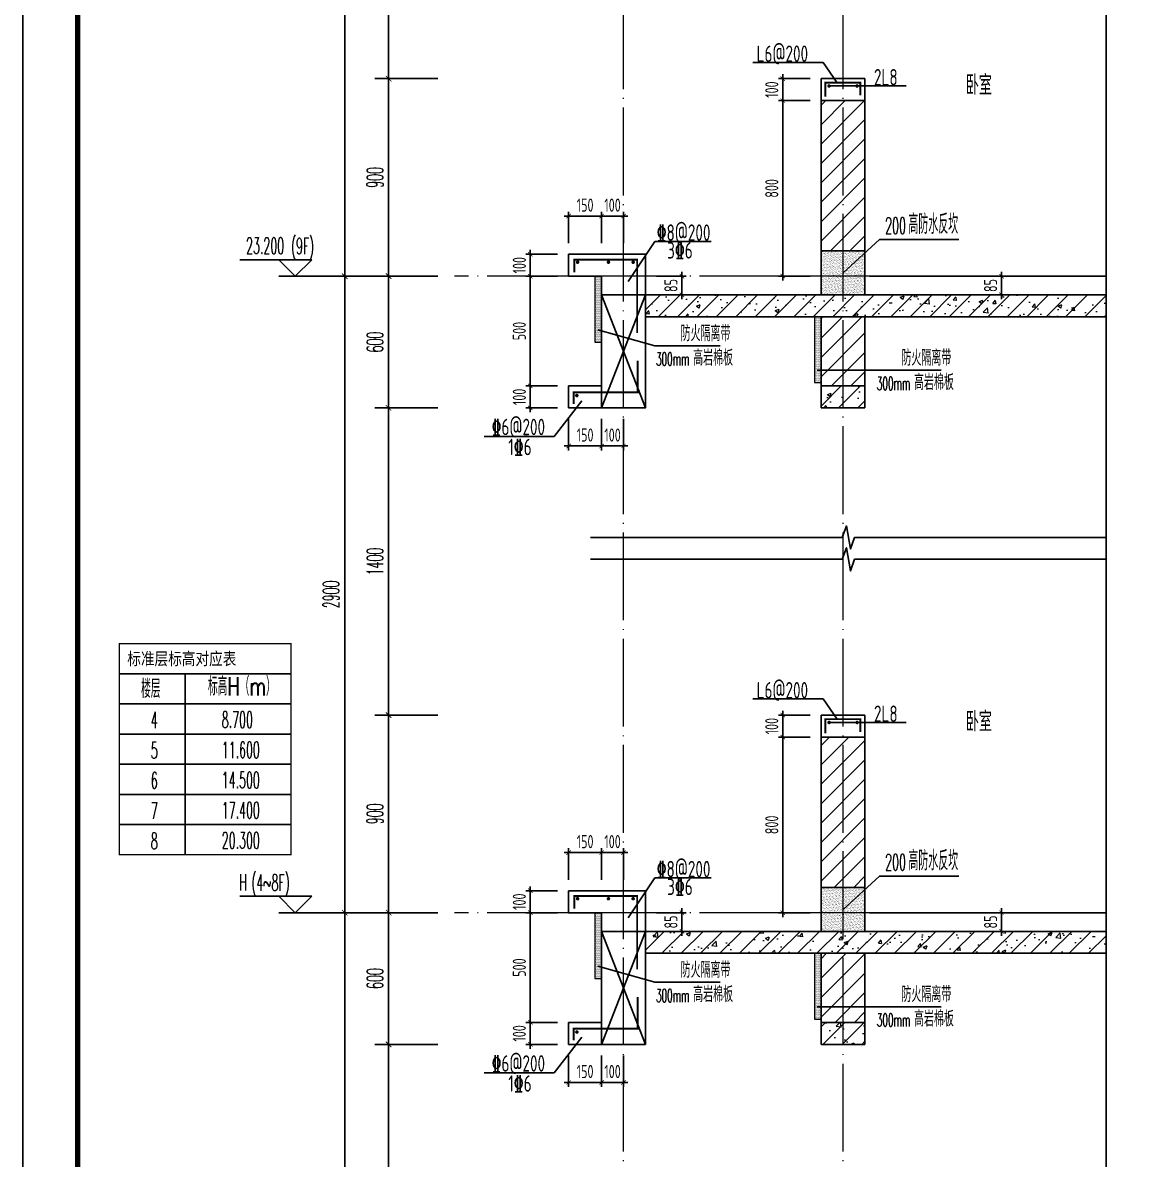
# Model space of a CAD drawing. Extents: x 826826 to 1642106, y -156213 to 399140.
# Drawn here: x 1580746 to 1585810, y 295343 to 300521 of the extents above; entities that cross this region are included whole.
import ezdxf

# ---------------------------------------------------------------- set-up
doc = ezdxf.new("R2010")
doc.units = 0
doc.header["$LTSCALE"] = 1000
doc.linetypes.add('DOTE', pattern=[2.4200000000000004, 2, -0.2, 0.02, -0.2])
doc.layers.get('0').update_dxf_attribs({"linetype": 'CONTINUOUS'})
doc.layers.get('DEFPOINTS').update_dxf_attribs({"linetype": 'CONTINUOUS'})
for name, color, linetype in [('C-Sheet-图框', 101, 'CONTINUOUS'), ('DIM', 2, 'CONTINUOUS'), ('DIM_ELEV', 3, 'CONTINUOUS'), ('DIM_IDEN', 67, 'CONTINUOUS'), ('DIM_SYMB', 3, 'CONTINUOUS'), ('PUB_DIM', 3, 'CONTINUOUS'), ('PUB_TEXT', 2, 'CONTINUOUS'), ('REIN', 6, 'CONTINUOUS'), ('S-大样-砼线', 7, 'CONTINUOUS'), ('S-引出线', 40, 'CONTINUOUS'), ('TEXT', 2, 'CONTINUOUS'), ('WALL', 5, 'CONTINUOUS'), ('yichutu', 7, 'CONTINUOUS'), ('看线', 251, 'CONTINUOUS'), ('立面-看线', 251, 'CONTINUOUS')]:
    doc.layers.add(name, color=color, linetype=linetype)
for name, color, linetype, lineweight in [('DOTE', 251, 'DOTE', 9), ('PUB_HATCH', 8, 'CONTINUOUS', 9), ('内粉刷', 37, 'CONTINUOUS', 9), ('图框', 9, 'CONTINUOUS', 18)]:
    doc.layers.add(name, color=color, linetype=linetype, lineweight=lineweight)
doc.styles.add('_TCH_DIM', font='SIMPLEX.shx', dxfattribs={"width": 0.7, "bigfont": 'GBCBIG.shx'})
doc.styles.add('_TCH_DIM_T3', font='SIMPLEX.shx', dxfattribs={"width": 0.4941176470588236, "bigfont": 'GBCBIG.shx'})
doc.styles.add('DIM_FONT_T3', font='SIMPLEX', dxfattribs={"width": 0.7058823529411765, "bigfont": 'GBCBIG'})
doc.styles.add('TSSD_DIMENSION', font='Tssdeng.shx', dxfattribs={"width": 0.7, "bigfont": 'tssdchn.shx'})
doc.styles.add('TSSD_REIN', font='tssdeng.shx', dxfattribs={"width": 0.7, "height": 300, "bigfont": 'tssdchn.shx'})
doc.styles.add('w', font='tssdeng.shx', dxfattribs={"width": 0.8, "bigfont": 'tssdchn.shx'})
doc.styles.add('宋体', font='', dxfattribs={"height": 50})
doc.styles.get('宋体').set_extended_font_data('SimSun')
doc.dimstyles.new('_TCH_ARCH&&25', dxfattribs={"dimtxt": 74.375, "dimasz": 25, "dimexe": 62.5, "dimexo": 75, "dimgap": 25, "dimtad": 1, "dimdec": 0, "dimzin": 0, "dimdsep": 46, "dimtxsty": '_TCH_DIM_T3', "dimblk": 'ARCHTICK', "dimcen": 0.09, "dimclrt": 7, "dimazin": 0, "dimtfac": 1, "dimtdec": 0, "dimtix": 1, "dimtmove": 2, "dimatfit": 3, "dimldrblk": 'ARCHTICK', "dimfxl": 0, "dimtolj": 1, "dimtzin": 0, "dimarcsym": 0})
doc.dimstyles.new('TSSD_20_20', dxfattribs={"dimtxt": 60, "dimasz": 20, "dimexe": 20, "dimexo": 50, "dimgap": 20, "dimtad": 1, "dimdec": 0, "dimzin": 0, "dimdsep": 46, "dimtxsty": 'TSSD_DIMENSION', "dimblk": 'ARCHTICK', "dimblk1": 'ARCHTICK', "dimblk2": 'ARCHTICK', "dimcen": 0, "dimdle": 20, "dimclrt": 7, "dimadec": 0, "dimazin": 0, "dimtfac": 1, "dimtdec": 0, "dimtix": 1, "dimtmove": 2, "dimatfit": 3, "dimfxl": 0, "dimtolj": 1, "dimtzin": 0, "dimarcsym": 0})
pattern_1 = [(45, (0, 0), (-44.19417382415921, 44.19417382415922), []), (49.99999999999999, (0, 0), (179.3150456501884, -15.68803374564878), [18.75, -206.25]), (355, (0, 0), (-34.68783340325, 188.048033425003), [15, -165]), (100.4514, (14.94292, -1.307335), (144.6273454285054, 172.3598855152384), [15.9350475, -175.285528]), (46.18420000000002, (0, 50), (266.8102621564111, -41.37975358225452), [28.125, -309.3749999999999]), (96.6356, (22.23418625, 46.55167325), (233.6656763871758, 243.5294677251104), [23.902572, -262.92825]), (351.1842, (0, 50), (233.6654862834068, 243.5296502313311), [22.5, -247.5]), (21, (25, 37.5), (149.2267630296154, -100.6547226663347), [18.75, -206.25]), (326.0000000000001, (25, 37.5), (60.82883298039543, 181.2875112617133), [15, -165]), (71.4514, (37.43555825, 29.1120985), (210.0556571453725, 80.6326241774881), [15.9350475, -175.285528]), (37.50000000000001, (0, 0), (3.039963829322667, 83.22346345782788), [0, -163, 0, -167.5, 0, -165.625]), (7.499999999999999, (0, 0), (65.76738436053715, 98.60292797059006), [0, -95.5, 0, -159.25, 0, -63.125]), (327.5, (-55.75, 0), (133.4556090431022, -5.638717933594939), [0, -62.5, 0, -195, 0, -258.75]), (317.5, (-80.75, 0), (145.7965423355966, 25.02624558307943), [0, -81.25, 0, -129.5, 0, -183.75])]
pattern_2 = [(45, (0, 44.8778375), (-44.19419150182874, 44.19419150182875), [])]

# ---------------------------------------------------------------- blocks, each defined once
blk = doc.blocks.new('GFDDDDRG')
at = {"layer": '图框'}
blk.add_lwpolyline([(923309.7791572664, -107436.9617041193), (923309.7791572663, -159999.4617041193), (893609.7791572664, -159999.4617041193), (893609.7791572665, -107436.9617041193)], close=True, dxfattribs=at)
blk.add_lwpolyline([(923309.7791572664, -107436.9617041193), (923309.7791572663, -159999.4617041193), (893609.7791572664, -159999.4617041193), (893609.7791572665, -107436.9617041193)], close=True, dxfattribs=at)
at = {"layer": '图框', "const_width": 50}
blk.add_lwpolyline([(894109.7791572664, -159499.4617041193), (922809.7791572663, -159499.4617041193), (922809.7791572664, -108686.9617041193), (894109.7791572665, -108686.9617041193)], close=True, dxfattribs=at)
blk = doc.blocks.new('yct-1051-594-26275-14850-25-1002.0')
at = {"layer": 'yichutu', "color": 7}
blk.add_lwpolyline([(0, 0), (0, 14850), (26275, 14850), (26275, 0)], close=True, dxfattribs=at)
blk = doc.blocks.new('VDVDXAXFSFFX')
at = {"layer": 'PUB_HATCH'}
h = blk.add_hatch(dxfattribs=at)
h.set_pattern_fill('DOTS', color=251, scale=2, style=0)
h.set_pattern_definition([(0, (924712.4965232481, -148185.5928938247), (1.5875, 3.175), [0, -3.175])])
h.paths.add_polyline_path([(924682.496528509, -148185.5928938247), (924712.4965288265, -148185.5928938247), (924712.4965296196, -147935.5928918117), (924712.4965296126, -147885.5928918776), (924712.4965232481, -147885.5928918157), (924712.4965232481, -147885.5928938247), (924682.496528509, -147885.5928938247)])
at = {"layer": 'DIM_IDEN', "color": 5}
for p, q in [((924695.4944669578, -148129.2886519908), (924955.5658560492, -148202.8897275763)), ((924955.5658560492, -148202.8897275763), (925253.409062462, -148202.8897275763))]:
    blk.add_line(p, q, dxfattribs=at)
at = {"layer": 'PUB_HATCH', "color": 5}
blk.add_lwpolyline([(924712.4965232481, -147885.5928938247), (924682.496528509, -147885.5928938247), (924682.496528509, -148185.5928938247), (924712.4965232481, -148185.5928938247)], close=True, dxfattribs=at)
at = {"layer": 'PUB_TEXT', "style": 'DIM_FONT_T3', "width": 0.7058823529411765}
blk.add_text('防火隔离带', height=71.48936170212767, dxfattribs=at).set_placement((925072.609312775, -148181.8897275763))
at = {"layer": 'PUB_TEXT', "color": 5, "style": 'DIM_FONT_T3'}
for s, height, width, p in [('300mm', 59.5, 0.4982698961937717, (924960.3522060211, -148292.9097275763)), ('高岩棉板', 71.48936170212767, 0.7058823529411765, (925129.763970727, -148292.9097275763))]:
    blk.add_text(s, height=height, dxfattribs=dict(at, width=width)).set_placement(p)
blk = doc.blocks.new('A$C1F6240CC')
at = {"layer": 'PUB_HATCH'}
h = blk.add_hatch(dxfattribs=at)
h.set_pattern_fill('DOTS', color=251, scale=2, style=0)
h.set_pattern_definition([(0, (-1.955777406692505e-08, -299.9999999983702), (1.5875, 3.175), [0, -3.175])])
h.paths.add_polyline_path([(-29.99999475874938, -299.999999998312), (5.558831617236137e-06, -299.9999999983702), (6.351852789521217e-06, -49.99999798531644), (6.344867870211601e-06, 1.948734279721975e-06), (-1.955777406692505e-08, 2.010667230933905e-06), (-1.955777406692505e-08, 1.688022166490555e-09), (-29.99999475874938, 1.688022166490555e-09)])
at = {"layer": 'DIM_IDEN', "color": 5}
for p, q in [((-17.00205630995333, -243.6957581644529), (275.1374033376342, -243.6957581644529)), ((275.1374033376342, -243.6957581644529), (546.9959839678602, -243.6957581644529))]:
    blk.add_line(p, q, dxfattribs=at)
at = {"layer": 'PUB_HATCH', "color": 5}
blk.add_lwpolyline([(-1.955777406692505e-08, 1.629814505577087e-09), (-29.99999475874938, 1.629814505577087e-09), (-29.99999475874938, -299.9999999983702), (-1.955777406692505e-08, -299.9999999983702)], close=True, dxfattribs=at)
at = {"layer": 'PUB_TEXT', "style": 'DIM_FONT_T3', "width": 0.7058823529411765}
blk.add_text('防火隔离带', height=71.48936170212767, dxfattribs=at).set_placement((366.1962342807512, -222.6957581644529))
at = {"layer": 'PUB_TEXT', "color": 5, "style": 'DIM_FONT_T3'}
for s, height, width, p in [('高岩棉板', 71.48936170212767, 0.7058823529411765, (423.3508922328077, -333.7157581644528)), ('300mm', 59.5, 0.4982698961937717, (253.9391275269252, -333.7157581644528))]:
    blk.add_text(s, height=height, dxfattribs=dict(at, width=width)).set_placement(p)
blk = doc.blocks.new('_ArchTick')
at = {"color": 0, "linetype": 'ByBlock', "const_width": 0.15}
blk.add_lwpolyline([(-0.5, -0.5), (0.5, 0.5)], dxfattribs=at)
blk = doc.blocks.new('*D2693')
at = {"layer": 'DEFPOINTS', "color": 0}
for p in [(-524.610758528812, 700.0000000114087), (-349.9999920795673, 700.0000000114087), (-349.9999920795673, 599.9999999957363)]:
    blk.add_point(p, dxfattribs=at)
at = {"layer": 'DIM', "color": 0, "lineweight": -2}
for p, q in [((-399.9999920795673, 700.0000000114087), (-544.610758528812, 700.0000000114087)), ((-524.610758528812, 700.0000000114087), (-524.610758528812, 720.0000000114087)), ((-524.610758528812, 599.9999999957363), (-524.610758528812, 700.0000000114087)), ((-399.9999920795673, 599.9999999957363), (-544.610758528812, 599.9999999957363)), ((-524.610758528812, 599.9999999957363), (-524.610758528812, 579.9999999957363))]:
    blk.add_line(p, q, dxfattribs=at)
at = {"layer": 'DIM', "color": 0, "lineweight": -2, "xscale": 20, "yscale": 20, "zscale": 20}
for p, rotation in [((-524.610758528812, 700.0000000114087), 270), ((-524.610758528812, 599.9999999957363), 90)]:
    blk.add_blockref('_ArchTick', p, dxfattribs=dict(at, rotation=rotation))
at = {"layer": 'DIM', "color": 7, "insert": (-574.6107585288121, 650.0000000035724), "char_height": 60, "attachment_point": 5, "rotation": 90, "style": 'TSSD_DIMENSION'}
blk.add_mtext('\\A1;100', dxfattribs=at)
blk = doc.blocks.new('*D2694')
at = {"layer": 'DEFPOINTS', "color": 0}
for p in [(-524.6107585288121, 599.9999999957363), (-349.9999920795673, 599.9999999957363), (-349.9999920795674, 99.99999999579447)]:
    blk.add_point(p, dxfattribs=at)
at = {"layer": 'DIM', "color": 0, "lineweight": -2}
for p, q in [((-399.9999920795673, 599.9999999957363), (-544.6107585288121, 599.9999999957363)), ((-524.6107585288122, 79.99999999579452), (-524.6107585288121, 619.9999999957363)), ((-399.9999920795674, 99.99999999579448), (-544.6107585288122, 99.99999999579454))]:
    blk.add_line(p, q, dxfattribs=at)
at = {"layer": 'DIM', "color": 0, "lineweight": -2, "xscale": 20, "yscale": 20, "zscale": 20}
for p, rotation in [((-524.6107585288121, 599.9999999957363), 90), ((-524.6107585288122, 99.99999999579452), 270)]:
    blk.add_blockref('_ArchTick', p, dxfattribs=dict(at, rotation=rotation))
at = {"layer": 'DIM', "color": 7, "insert": (-574.6107585288122, 349.9999999957653), "char_height": 60, "attachment_point": 5, "rotation": 90, "style": 'TSSD_DIMENSION'}
blk.add_mtext('\\A1;500', dxfattribs=at)
blk = doc.blocks.new('*D2695')
at = {"layer": 'DEFPOINTS', "color": 0}
for p in [(-524.6107585288121, 99.99999999579452), (-349.9999920795674, 99.99999999579447), (-349.9999920795674, -4.17642105419291e-09)]:
    blk.add_point(p, dxfattribs=at)
at = {"layer": 'DIM', "color": 0, "lineweight": -2}
for p, q in [((-524.6107585288121, 99.99999999579452), (-524.6107585288121, 119.9999999957945)), ((-399.9999920795674, 99.99999999579448), (-544.6107585288121, 99.99999999579454)), ((-524.6107585288121, -4.176371590988447e-09), (-524.6107585288121, 99.99999999579452)), ((-399.9999920795674, -4.176406890345666e-09), (-544.6107585288121, -4.176365925449549e-09)), ((-524.6107585288121, -4.176371590988447e-09), (-524.6107585288121, -20.00000000417637))]:
    blk.add_line(p, q, dxfattribs=at)
at = {"layer": 'DIM', "color": 0, "lineweight": -2, "xscale": 20, "yscale": 20, "zscale": 20}
for p, rotation in [((-524.6107585288121, 99.99999999579452), 270), ((-524.6107585288121, -4.176371590988447e-09), 90)]:
    blk.add_blockref('_ArchTick', p, dxfattribs=dict(at, rotation=rotation))
at = {"layer": 'DIM', "color": 7, "insert": (-574.6107585288121, 49.999999995809), "char_height": 60, "attachment_point": 5, "rotation": 90, "style": 'TSSD_DIMENSION'}
blk.add_mtext('\\A1;100', dxfattribs=at)
blk = doc.blocks.new('*D2696')
at = {"layer": 'DEFPOINTS', "color": 0}
for p in [(-349.9999920795672, -5.384208634495735e-10), (-199.9999920810806, -3.410946192161646e-09), (-199.9999920810806, -173.7106899565508)]:
    blk.add_point(p, dxfattribs=at)
at = {"layer": 'DIM', "color": 0, "lineweight": -2}
for p, q in [((-349.9999920795672, -50.00000000053842), (-349.9999920795672, -193.7106899565508)), ((-199.9999920810806, -50.00000000341095), (-199.9999920810806, -193.7106899565508)), ((-369.9999920795672, -173.7106899565508), (-179.9999920810806, -173.7106899565508))]:
    blk.add_line(p, q, dxfattribs=at)
at = {"layer": 'DIM', "color": 0, "lineweight": -2, "xscale": 20, "yscale": 20, "zscale": 20, "rotation": 180}
blk.add_blockref('_ArchTick', (-349.9999920795672, -173.7106899565508), dxfattribs=at)
at = {"layer": 'DIM', "color": 0, "lineweight": -2, "xscale": 20, "yscale": 20, "zscale": 20}
blk.add_blockref('_ArchTick', (-199.9999920810806, -173.7106899565508), dxfattribs=at)
at = {"layer": 'DIM', "color": 7, "insert": (-274.9999920803239, -123.7106899565508), "char_height": 60, "attachment_point": 5, "style": 'TSSD_DIMENSION'}
blk.add_mtext('\\A1;150', dxfattribs=at)
blk = doc.blocks.new('*D2697')
at = {"layer": 'DEFPOINTS', "color": 0}
for p in [(-199.9999920810806, -3.410946192161646e-09), (-99.99999875843059, -5.325972551872837e-09), (-99.9999987584306, -173.7106899589446)]:
    blk.add_point(p, dxfattribs=at)
at = {"layer": 'DIM', "color": 0, "lineweight": -2}
for p, q in [((-199.9999920810806, -50.00000000341095), (-199.9999920810806, -193.7106899589446)), ((-99.99999875843059, -50.00000000532597), (-99.9999987584306, -193.7106899589446)), ((-199.9999920810806, -173.7106899589446), (-219.9999920810806, -173.7106899589446)), ((-199.9999920810806, -173.7106899589446), (-99.9999987584306, -173.7106899589446)), ((-99.9999987584306, -173.7106899589446), (-79.9999987584306, -173.7106899589446))]:
    blk.add_line(p, q, dxfattribs=at)
at = {"layer": 'DIM', "color": 0, "lineweight": -2, "xscale": 20, "yscale": 20, "zscale": 20}
blk.add_blockref('_ArchTick', (-199.9999920810806, -173.7106899589446), dxfattribs=at)
at = {"layer": 'DIM', "color": 0, "lineweight": -2, "xscale": 20, "yscale": 20, "zscale": 20, "rotation": 180}
blk.add_blockref('_ArchTick', (-99.9999987584306, -173.7106899589446), dxfattribs=at)
at = {"layer": 'DIM', "color": 7, "insert": (-149.9999954197556, -123.7106899589446), "char_height": 60, "attachment_point": 5, "style": 'TSSD_DIMENSION'}
blk.add_mtext('\\A1;100', dxfattribs=at)
blk = doc.blocks.new('*D2698')
at = {"layer": 'DEFPOINTS', "color": 0}
for p in [(1456.303423057543, 600.000137346171), (1622.263308921712, 600.000137346171), (1456.303423057543, 515.0001640594564)]:
    blk.add_point(p, dxfattribs=at)
at = {"layer": 'DIM', "color": 0, "lineweight": -2}
for p, q in [((1506.303423057543, 600.000137346171), (1642.263308921712, 600.000137346171)), ((1622.263308921712, 600.000137346171), (1622.263308921712, 620.000137346171)), ((1622.263308921712, 515.0001640594564), (1622.263308921712, 600.000137346171)), ((1506.303423057543, 515.0001640594564), (1642.263308921712, 515.0001640594564)), ((1622.263308921712, 515.0001640594564), (1622.263308921712, 495.0001640594564))]:
    blk.add_line(p, q, dxfattribs=at)
at = {"layer": 'DIM', "color": 0, "lineweight": -2, "xscale": 20, "yscale": 20, "zscale": 20}
for p, rotation in [((1622.263308921712, 600.000137346171), 270), ((1622.263308921712, 515.0001640594564), 90)]:
    blk.add_blockref('_ArchTick', p, dxfattribs=dict(at, rotation=rotation))
at = {"layer": 'DIM', "color": 7, "insert": (1572.263308921712, 557.5001507028139), "char_height": 60, "attachment_point": 5, "rotation": 90, "style": 'TSSD_DIMENSION'}
blk.add_mtext('\\A1;85', dxfattribs=at)
blk = doc.blocks.new('*D2699')
at = {"layer": 'DEFPOINTS', "color": 0}
for p in [(-199.9999920810806, 873.7106899514868), (-349.9999920795672, 699.9999999954744), (-199.9999920810806, 699.9999999983469)]:
    blk.add_point(p, dxfattribs=at)
at = {"layer": 'DIM', "color": 0, "lineweight": -2}
for p, q in [((-349.9999920795672, 749.9999999954744), (-349.9999920795672, 893.7106899514868)), ((-199.9999920810806, 749.9999999983469), (-199.9999920810806, 893.7106899514868)), ((-369.9999920795672, 873.7106899514868), (-179.9999920810806, 873.7106899514868))]:
    blk.add_line(p, q, dxfattribs=at)
at = {"layer": 'DIM', "color": 0, "lineweight": -2, "xscale": 20, "yscale": 20, "zscale": 20, "rotation": 180}
blk.add_blockref('_ArchTick', (-349.9999920795672, 873.7106899514868), dxfattribs=at)
at = {"layer": 'DIM', "color": 0, "lineweight": -2, "xscale": 20, "yscale": 20, "zscale": 20}
blk.add_blockref('_ArchTick', (-199.9999920810806, 873.7106899514868), dxfattribs=at)
at = {"layer": 'DIM', "color": 7, "insert": (-274.9999920803239, 923.7106899514868), "char_height": 60, "attachment_point": 5, "style": 'TSSD_DIMENSION'}
blk.add_mtext('\\A1;150', dxfattribs=at)
blk = doc.blocks.new('*D2700')
at = {"layer": 'DEFPOINTS', "color": 0}
for p in [(-99.99999875843042, 873.7106899538805), (-199.9999920810804, 699.9999999983469), (-99.99999875843044, 700.0000000002619)]:
    blk.add_point(p, dxfattribs=at)
at = {"layer": 'DIM', "color": 0, "lineweight": -2}
for p, q in [((-199.9999920810804, 749.9999999983469), (-199.9999920810804, 893.7106899538805)), ((-99.99999875843044, 750.0000000002619), (-99.99999875843042, 893.7106899538805)), ((-199.9999920810804, 873.7106899538805), (-219.9999920810804, 873.7106899538805)), ((-199.9999920810804, 873.7106899538805), (-99.99999875843042, 873.7106899538805)), ((-99.99999875843042, 873.7106899538805), (-79.99999875843042, 873.7106899538805))]:
    blk.add_line(p, q, dxfattribs=at)
at = {"layer": 'DIM', "color": 0, "lineweight": -2, "xscale": 20, "yscale": 20, "zscale": 20}
blk.add_blockref('_ArchTick', (-199.9999920810804, 873.7106899538805), dxfattribs=at)
at = {"layer": 'DIM', "color": 0, "lineweight": -2, "xscale": 20, "yscale": 20, "zscale": 20, "rotation": 180}
blk.add_blockref('_ArchTick', (-99.99999875843042, 873.7106899538805), dxfattribs=at)
at = {"layer": 'DIM', "color": 7, "insert": (-149.9999954197554, 923.7106899538805), "char_height": 60, "attachment_point": 5, "style": 'TSSD_DIMENSION'}
blk.add_mtext('\\A1;100', dxfattribs=at)
blk = doc.blocks.new('*D2701')
at = {"layer": 'DEFPOINTS', "color": 0}
for p in [(5.939509719610214e-06, 600.0001401599293), (165.9598910310306, 600.0001401599293), (5.939509691188505e-06, 515.0001403244969)]:
    blk.add_point(p, dxfattribs=at)
at = {"layer": 'DIM', "color": 0, "lineweight": -2}
for p, q in [((50.00000593950972, 600.0001401599293), (185.9598910310306, 600.0001401599293)), ((165.9598910310306, 600.0001401599293), (165.9598910310306, 620.0001401599293)), ((165.9598910310306, 515.0001403244969), (165.9598910310306, 600.0001401599293)), ((50.00000593950969, 515.0001403244969), (185.9598910310306, 515.0001403244969)), ((165.9598910310306, 515.0001403244969), (165.9598910310306, 495.0001403244968))]:
    blk.add_line(p, q, dxfattribs=at)
at = {"layer": 'DIM', "color": 0, "lineweight": -2, "xscale": 20, "yscale": 20, "zscale": 20}
for p, rotation in [((165.9598910310306, 600.0001401599293), 270), ((165.9598910310306, 515.0001403244969), 90)]:
    blk.add_blockref('_ArchTick', p, dxfattribs=dict(at, rotation=rotation))
at = {"layer": 'DIM', "color": 7, "insert": (115.9598910310305, 557.5001402422131), "char_height": 60, "attachment_point": 5, "rotation": 90, "style": 'TSSD_DIMENSION'}
blk.add_mtext('\\A1;85', dxfattribs=at)
blk = doc.blocks.new('*D2702')
at = {"layer": 'DEFPOINTS', "color": 0}
for p in [(625.3892346087376, 1500.000137520503), (800.0000010579823, 1500.000137520503), (800.0000010579823, 1400.00013750483)]:
    blk.add_point(p, dxfattribs=at)
at = {"layer": 'DIM', "color": 0, "lineweight": -2}
for p, q in [((625.3892346087376, 1500.000137520503), (625.3892346087376, 1520.000137520503)), ((750.0000010579823, 1500.000137520503), (605.3892346087376, 1500.000137520503)), ((625.3892346087376, 1400.00013750483), (625.3892346087376, 1500.000137520503)), ((750.0000010579823, 1400.00013750483), (605.3892346087376, 1400.00013750483)), ((625.3892346087376, 1400.00013750483), (625.3892346087376, 1380.00013750483))]:
    blk.add_line(p, q, dxfattribs=at)
at = {"layer": 'DIM', "color": 0, "lineweight": -2, "xscale": 20, "yscale": 20, "zscale": 20}
for p, rotation in [((625.3892346087376, 1500.000137520503), 270), ((625.3892346087376, 1400.00013750483), 90)]:
    blk.add_blockref('_ArchTick', p, dxfattribs=dict(at, rotation=rotation))
at = {"layer": 'DIM', "color": 7, "insert": (575.3892346087374, 1450.000137512667), "char_height": 60, "attachment_point": 5, "rotation": 90, "style": 'TSSD_DIMENSION'}
blk.add_mtext('\\A1;100', dxfattribs=at)
blk = doc.blocks.new('*D2703')
at = {"layer": 'DEFPOINTS', "color": 0}
for p in [(625.3892346087376, 1400.00013750483), (800.0000010579823, 1400.00013750483), (800.0000010579824, 600.0001994745402)]:
    blk.add_point(p, dxfattribs=at)
at = {"layer": 'DIM', "color": 0, "lineweight": -2}
for p, q in [((750.0000010579823, 1400.00013750483), (605.3892346087376, 1400.00013750483)), ((625.3892346087374, 580.0001994745403), (625.3892346087376, 1420.00013750483)), ((750.0000010579824, 600.0001994745403), (605.3892346087374, 600.0001994745403))]:
    blk.add_line(p, q, dxfattribs=at)
at = {"layer": 'DIM', "color": 0, "lineweight": -2, "xscale": 20, "yscale": 20, "zscale": 20}
for p, rotation in [((625.3892346087376, 1400.00013750483), 90), ((625.3892346087374, 600.0001994745403), 270)]:
    blk.add_blockref('_ArchTick', p, dxfattribs=dict(at, rotation=rotation))
at = {"layer": 'DIM', "color": 7, "insert": (575.3892346087374, 1000.000168489686), "char_height": 60, "attachment_point": 5, "rotation": 90, "style": 'TSSD_DIMENSION'}
blk.add_mtext('\\A1;800', dxfattribs=at)
blk = doc.blocks.new('A$C351C53CB')
at = {"layer": 'C-Sheet-图框', "color": 0}
for p, q in [((-1026.752121566795, 1088.806008909494), (-243.9995361713227, 1088.806008909494)), ((-1026.752121566795, 1088.806008909552), (-243.9995361713227, 1088.806008909552)), ((-726.4397650063038, 1088.806008909552), (-726.4397650063038, 263.8060089095379)), ((-1026.752121566795, 951.3060089095525), (-243.9995361713227, 951.3060089095525)), ((-1026.752121566795, 813.8060089095525), (-243.9995361713227, 813.8060089095525)), ((-1026.752121566795, 676.3060089095525), (-243.9995361713227, 676.3060089095525)), ((-1026.752121566795, 538.8060089095525), (-243.9995361713227, 538.8060089095525)), ((-1026.752121566795, 401.3060089095525), (-243.9995361713227, 401.3060089095525))]:
    blk.add_line(p, q, dxfattribs=at)
at = {"layer": 'C-Sheet-图框', "color": 0, "const_width": 5.999999999999876}
blk.add_lwpolyline([(-1026.752121566795, 263.8060089095088), (-243.9995361713227, 263.8060089095379), (-243.9995361713227, 1226.306008909494), (-1026.752121566795, 1226.306008909494)], close=True, dxfattribs=at)
at = {"layer": 'DIM_ELEV'}
for p, q in [((-150.0000000011642, 6475.000000000175), (-478.000000001164, 6475.000000000175)), ((-225.0000000011642, 6400.000000000175), (-300.0000000011642, 6475.000000000175)), ((-225.0000000011642, 6400.000000000175), (-150.0000000011642, 6475.000000000175)), ((200.0000000045839, 6400.000000000175), (-300.0000000011642, 6400.000000000175)), ((-150.0000000011642, 5875.000000000116), (-478.000000001164, 5875.000000000116)), ((-225.0000000011642, 5800.000000000116), (-300.0000000011642, 5875.000000000116)), ((-225.0000000011642, 5800.000000000116), (-150.0000000011642, 5875.000000000116)), ((200.0000000045839, 5800.000000000116), (-300.0000000011642, 5800.000000000116)), ((-150.0000000011642, 75), (-478.000000001164, 75)), ((-225.0000000011642, 0), (-300.0000000011642, 75)), ((-225.0000000011642, 0), (-150.0000000011642, 75)), ((200.0000000045839, 0), (-300.0000000011642, 0))]:
    blk.add_line(p, q, dxfattribs=at)
at = {"layer": 'DIM_ELEV', "color": 1}
for p, q in [((-150.0000000011642, 2975.000000000116), (-478.000000001164, 2975.000000000116)), ((-225.0000000011642, 2900.000000000116), (-300.0000000011642, 2975.000000000116)), ((-225.0000000011642, 2900.000000000116), (-150.0000000011642, 2975.000000000116)), ((200.0000000045839, 2900.000000000116), (-300.0000000011642, 2900.000000000116))]:
    blk.add_line(p, q, dxfattribs=at)
at = {"layer": 'PUB_TEXT', "style": '_TCH_DIM'}
for s, height, width, p in [('26.700', 74.375, 0.4941176470588236, (-449.1000000011641, 6501.250000000175)), ('26.100', 74.375, 0.4941176470588236, (-450.500000001164, 5901.250000000116)), ('(RF)', 74.375, 0.4941176470588236, (-251.7500000011641, 5900.025000000116)), ('楼层', 84.39716312056737, 0.7, (-927.6240948140621, 978.2786047980335)), ('标高H（m）', 84.39716312056737, 0.7, (-623.1094347585458, 989.3684888522985)), ('4', 74.375, 0.4941176470588236, (-883.3282759655267, 840.1451151407236)), ('8.700', 74.375, 0.4941176470588236, (-559.9552402081899, 842.0362415512936)), ('5', 74.375, 0.4941176470588236, (-883.3282759655267, 702.6451151407236)), ('11.600', 74.375, 0.4941176470588236, (-559.9552402081899, 704.5362415512936)), ('6', 74.375, 0.4941176470588236, (-883.3282759655267, 565.1451151407236)), ('14.500', 74.375, 0.4941176470588236, (-559.9552402081899, 567.0362415512936)), ('7', 74.375, 0.4941176470588236, (-883.3282759655267, 427.6451151407236)), ('17.400', 74.375, 0.4941176470588236, (-559.9552402081899, 429.5362415512936)), ('8', 74.375, 0.4941176470588236, (-883.3282759655267, 290.1451151407236)), ('20.300', 74.375, 0.4941176470588236, (-559.9552402081899, 292.0362415512936)), ('H', 74.375, 0.4941176470588236, (-480.6000000011641, 101.25)), ('(4~8F)', 74.375, 0.4941176470588236, (-424.825000001164, 100.025))]:
    blk.add_text(s, height=height, dxfattribs=dict(at, width=width)).set_placement(p)
at = {"layer": 'PUB_TEXT', "color": 1, "style": '_TCH_DIM', "width": 0.4941176470588236}
for s, p in [('23.200', (-449.1000000011641, 3001.250000000116)), ('(9F)', (-243.7000000011641, 3000.025000000117))]:
    blk.add_text(s, height=74.375, dxfattribs=at).set_placement(p)
at = {"layer": 'PUB_TEXT', "color": 2, "style": '宋体', "width": 0.8}
blk.add_text('标准层标高对应表', height=56.9620253164557, dxfattribs=at).set_placement((-990.7614445998333, 1128.738595136339))
blk = doc.blocks.new('*D1549')
at = {"layer": 'DEFPOINTS', "color": 0}
for p in [(1582413.189814228, 295866.3822785675), (1582713.189814249, 295866.3822785675), (1582713.189814249, 294466.3824160881)]:
    blk.add_point(p, dxfattribs=at)
at = {"layer": 'PUB_DIM', "color": 0, "lineweight": -2}
for p, q in [((1582638.189814249, 295866.3822785675), (1582350.689814228, 295866.3822785675)), ((1582413.189814228, 294466.3824160881), (1582413.189814228, 295866.3822785675)), ((1582638.189814249, 294466.3824160881), (1582350.689814228, 294466.3824160881))]:
    blk.add_line(p, q, dxfattribs=at)
at = {"layer": 'PUB_DIM', "color": 0, "lineweight": -2, "xscale": 25, "yscale": 25, "zscale": 25}
for p, rotation in [((1582413.189814228, 295866.3822785675), 90), ((1582413.189814228, 294466.3824160881), 270)]:
    blk.add_blockref('_ArchTick', p, dxfattribs=dict(at, rotation=rotation))
at = {"layer": 'PUB_DIM', "color": 7, "insert": (1582351.002314228, 295166.3823473281), "char_height": 74.375, "attachment_point": 5, "rotation": 90, "style": '_TCH_DIM_T3'}
blk.add_mtext('\\A1;1400', dxfattribs=at)
blk = doc.blocks.new('*D1550')
at = {"layer": 'DEFPOINTS', "color": 0}
for p in [(1582413.189814228, 296466.3822785672), (1582713.189814249, 296466.3822785672), (1582713.189814249, 295866.3822785675)]:
    blk.add_point(p, dxfattribs=at)
at = {"layer": 'PUB_DIM', "color": 0, "lineweight": -2}
for p, q in [((1582638.189814249, 296466.3822785672), (1582350.689814228, 296466.3822785672)), ((1582413.189814228, 295866.3822785675), (1582413.189814228, 296466.3822785672)), ((1582638.189814249, 295866.3822785675), (1582350.689814228, 295866.3822785675))]:
    blk.add_line(p, q, dxfattribs=at)
at = {"layer": 'PUB_DIM', "color": 0, "lineweight": -2, "xscale": 25, "yscale": 25, "zscale": 25}
for p, rotation in [((1582413.189814228, 296466.3822785672), 90), ((1582413.189814228, 295866.3822785675), 270)]:
    blk.add_blockref('_ArchTick', p, dxfattribs=dict(at, rotation=rotation))
at = {"layer": 'PUB_DIM', "color": 7, "insert": (1582351.002314228, 296166.3822785676), "char_height": 74.375, "attachment_point": 5, "rotation": 90, "style": '_TCH_DIM_T3'}
blk.add_mtext('\\A1;600', dxfattribs=at)
blk = doc.blocks.new('*D1551')
at = {"layer": 'DEFPOINTS', "color": 0}
for p in [(1582413.189814228, 297366.3824160879), (1582713.189814249, 297366.3824160879), (1582713.189814249, 296466.3822785672)]:
    blk.add_point(p, dxfattribs=at)
at = {"layer": 'PUB_DIM', "color": 0, "lineweight": -2}
for p, q in [((1582638.189814249, 297366.3824160879), (1582350.689814228, 297366.3824160879)), ((1582413.189814228, 296466.3822785672), (1582413.189814228, 297366.3824160879)), ((1582638.189814249, 296466.3822785672), (1582350.689814228, 296466.3822785672))]:
    blk.add_line(p, q, dxfattribs=at)
at = {"layer": 'PUB_DIM', "color": 0, "lineweight": -2, "xscale": 25, "yscale": 25, "zscale": 25}
for p, rotation in [((1582413.189814228, 297366.3824160879), 90), ((1582413.189814228, 296466.3822785672), 270)]:
    blk.add_blockref('_ArchTick', p, dxfattribs=dict(at, rotation=rotation))
at = {"layer": 'PUB_DIM', "color": 7, "insert": (1582351.002314228, 296916.3823473278), "char_height": 74.375, "attachment_point": 5, "rotation": 90, "style": '_TCH_DIM_T3'}
blk.add_mtext('\\A1;900', dxfattribs=at)
blk = doc.blocks.new('*D1552')
at = {"layer": 'DEFPOINTS', "color": 0}
for p in [(1582413.189814228, 298766.382278554), (1582713.189814249, 298766.382278554), (1582713.189814249, 297366.3824160879)]:
    blk.add_point(p, dxfattribs=at)
at = {"layer": 'PUB_DIM', "color": 0, "lineweight": -2}
for p, q in [((1582638.189814249, 298766.382278554), (1582350.689814228, 298766.382278554)), ((1582413.189814228, 297366.3824160879), (1582413.189814228, 298766.382278554)), ((1582638.189814249, 297366.3824160879), (1582350.689814228, 297366.3824160879))]:
    blk.add_line(p, q, dxfattribs=at)
at = {"layer": 'PUB_DIM', "color": 0, "lineweight": -2, "xscale": 25, "yscale": 25, "zscale": 25}
for p, rotation in [((1582413.189814228, 298766.382278554), 90), ((1582413.189814228, 297366.3824160879), 270)]:
    blk.add_blockref('_ArchTick', p, dxfattribs=dict(at, rotation=rotation))
at = {"layer": 'PUB_DIM', "color": 7, "insert": (1582351.002314228, 298066.3823473212), "char_height": 74.375, "attachment_point": 5, "rotation": 90, "style": '_TCH_DIM_T3'}
blk.add_mtext('\\A1;1400', dxfattribs=at)
blk = doc.blocks.new('*D1553')
at = {"layer": 'DEFPOINTS', "color": 0}
for p in [(1582413.189814228, 299366.3822785675), (1582713.189814249, 299366.3822785675), (1582713.189814249, 298766.382278554)]:
    blk.add_point(p, dxfattribs=at)
at = {"layer": 'PUB_DIM', "color": 0, "lineweight": -2}
for p, q in [((1582638.189814249, 299366.3822785675), (1582350.689814228, 299366.3822785675)), ((1582413.189814228, 298766.382278554), (1582413.189814228, 299366.3822785675)), ((1582638.189814249, 298766.382278554), (1582350.689814228, 298766.382278554))]:
    blk.add_line(p, q, dxfattribs=at)
at = {"layer": 'PUB_DIM', "color": 0, "lineweight": -2, "xscale": 25, "yscale": 25, "zscale": 25}
for p, rotation in [((1582413.189814228, 299366.3822785675), 90), ((1582413.189814228, 298766.382278554), 270)]:
    blk.add_blockref('_ArchTick', p, dxfattribs=dict(at, rotation=rotation))
at = {"layer": 'PUB_DIM', "color": 7, "insert": (1582351.002314228, 299066.382278561), "char_height": 74.375, "attachment_point": 5, "rotation": 90, "style": '_TCH_DIM_T3'}
blk.add_mtext('\\A1;600', dxfattribs=at)
blk = doc.blocks.new('*D1554')
at = {"layer": 'DEFPOINTS', "color": 0}
for p in [(1582413.189814228, 300266.3824160884), (1582713.189814249, 300266.3824160884), (1582713.189814249, 299366.3822785675)]:
    blk.add_point(p, dxfattribs=at)
at = {"layer": 'PUB_DIM', "color": 0, "lineweight": -2}
for p, q in [((1582638.189814249, 300266.3824160884), (1582350.689814228, 300266.3824160884)), ((1582413.189814228, 299366.3822785675), (1582413.189814228, 300266.3824160884)), ((1582638.189814249, 299366.3822785675), (1582350.689814228, 299366.3822785675))]:
    blk.add_line(p, q, dxfattribs=at)
at = {"layer": 'PUB_DIM', "color": 0, "lineweight": -2, "xscale": 25, "yscale": 25, "zscale": 25}
for p, rotation in [((1582413.189814228, 300266.3824160884), 90), ((1582413.189814228, 299366.3822785675), 270)]:
    blk.add_blockref('_ArchTick', p, dxfattribs=dict(at, rotation=rotation))
at = {"layer": 'PUB_DIM', "color": 7, "insert": (1582351.002314228, 299816.3823473282), "char_height": 74.375, "attachment_point": 5, "rotation": 90, "style": '_TCH_DIM_T3'}
blk.add_mtext('\\A1;900', dxfattribs=at)
blk = doc.blocks.new('*D1555')
at = {"layer": 'DEFPOINTS', "color": 0}
for p in [(1582413.189814228, 301666.3741443525), (1582713.189814249, 301666.3741443525), (1582713.189814249, 300266.3824160884)]:
    blk.add_point(p, dxfattribs=at)
at = {"layer": 'PUB_DIM', "color": 0, "lineweight": -2}
for p, q in [((1582638.189814249, 301666.3741443525), (1582350.689814228, 301666.3741443525)), ((1582413.189814228, 300266.3824160884), (1582413.189814228, 301666.3741443525)), ((1582638.189814249, 300266.3824160884), (1582350.689814228, 300266.3824160884))]:
    blk.add_line(p, q, dxfattribs=at)
at = {"layer": 'PUB_DIM', "color": 0, "lineweight": -2, "xscale": 25, "yscale": 25, "zscale": 25}
for p, rotation in [((1582413.189814228, 301666.3741443525), 90), ((1582413.189814228, 300266.3824160884), 270)]:
    blk.add_blockref('_ArchTick', p, dxfattribs=dict(at, rotation=rotation))
at = {"layer": 'PUB_DIM', "color": 7, "insert": (1582351.002314228, 300966.3782802207), "char_height": 74.375, "attachment_point": 5, "rotation": 90, "style": '_TCH_DIM_T3'}
blk.add_mtext('\\A1;1400', dxfattribs=at)
blk = doc.blocks.new('*D1561')
at = {"layer": 'DEFPOINTS', "color": 0}
for p in [(1582213.189814223, 296466.3822785672), (1582713.189814249, 296466.3822785672), (1582713.189814249, 293566.3822785674)]:
    blk.add_point(p, dxfattribs=at)
at = {"layer": 'PUB_DIM', "color": 0, "lineweight": -2}
for p, q in [((1582638.189814249, 296466.3822785672), (1582150.689814223, 296466.3822785672)), ((1582213.189814223, 293566.3822785674), (1582213.189814223, 296466.3822785672)), ((1582638.189814249, 293566.3822785674), (1582150.689814223, 293566.3822785674))]:
    blk.add_line(p, q, dxfattribs=at)
at = {"layer": 'PUB_DIM', "color": 0, "lineweight": -2, "xscale": 25, "yscale": 25, "zscale": 25}
for p, rotation in [((1582213.189814223, 296466.3822785672), 90), ((1582213.189814223, 293566.3822785674), 270)]:
    blk.add_blockref('_ArchTick', p, dxfattribs=dict(at, rotation=rotation))
at = {"layer": 'PUB_DIM', "color": 7, "insert": (1582151.002314223, 295016.3822785675), "char_height": 74.375, "attachment_point": 5, "rotation": 90, "style": '_TCH_DIM_T3'}
blk.add_mtext('\\A1;2900', dxfattribs=at)
blk = doc.blocks.new('*D1562')
at = {"layer": 'DEFPOINTS', "color": 0}
for p in [(1582213.189814223, 299366.3822785674), (1582713.189814249, 299366.3822785674), (1582713.189814249, 296466.3822785672)]:
    blk.add_point(p, dxfattribs=at)
at = {"layer": 'PUB_DIM', "color": 0, "lineweight": -2}
for p, q in [((1582638.189814249, 299366.3822785674), (1582150.689814223, 299366.3822785674)), ((1582213.189814223, 296466.3822785672), (1582213.189814223, 299366.3822785674)), ((1582638.189814249, 296466.3822785672), (1582150.689814223, 296466.3822785672))]:
    blk.add_line(p, q, dxfattribs=at)
at = {"layer": 'PUB_DIM', "color": 0, "lineweight": -2, "xscale": 25, "yscale": 25, "zscale": 25}
for p, rotation in [((1582213.189814223, 299366.3822785674), 90), ((1582213.189814223, 296466.3822785672), 270)]:
    blk.add_blockref('_ArchTick', p, dxfattribs=dict(at, rotation=rotation))
at = {"layer": 'PUB_DIM', "color": 7, "insert": (1582151.002314223, 297916.3822785675), "char_height": 74.375, "attachment_point": 5, "rotation": 90, "style": '_TCH_DIM_T3'}
blk.add_mtext('\\A1;2900', dxfattribs=at)
blk = doc.blocks.new('*D1563')
at = {"layer": 'DEFPOINTS', "color": 0}
for p in [(1582213.189814223, 302266.3822785674), (1582713.189814249, 302266.3822785674), (1582713.189814249, 299366.3822785674)]:
    blk.add_point(p, dxfattribs=at)
at = {"layer": 'PUB_DIM', "color": 0, "lineweight": -2}
for p, q in [((1582638.189814249, 302266.3822785674), (1582150.689814223, 302266.3822785674)), ((1582213.189814223, 299366.3822785674), (1582213.189814223, 302266.3822785674)), ((1582638.189814249, 299366.3822785674), (1582150.689814223, 299366.3822785674))]:
    blk.add_line(p, q, dxfattribs=at)
at = {"layer": 'PUB_DIM', "color": 0, "lineweight": -2, "xscale": 25, "yscale": 25, "zscale": 25}
for p, rotation in [((1582213.189814223, 302266.3822785674), 90), ((1582213.189814223, 299366.3822785674), 270)]:
    blk.add_blockref('_ArchTick', p, dxfattribs=dict(at, rotation=rotation))
at = {"layer": 'PUB_DIM', "color": 7, "insert": (1582151.002314223, 300816.3822785676), "char_height": 74.375, "attachment_point": 5, "rotation": 90, "style": '_TCH_DIM_T3'}
blk.add_mtext('\\A1;2900', dxfattribs=at)
blk = doc.blocks.new('A$C124E38C7')
at = {"layer": 'REIN'}
for points in [[(411.3491916419007, 827.6198026949423, 9, 9, 0), (411.3491916419007, 885.7864124497282, 9, 9, 0), (697.136046927888, 885.7864124497282, 9, 9, 0), (697.136046927888, 551.0904451996903, 9, 9, 0)], [(407.7055343370885, 227.9407258796855, 9, 9, 0), (407.7055343370885, 280.9011473031132, 9, 9, 0), (700.087186511606, 280.9011473031132, 9, 9, 0), (700.087186511606, 425.2876792717143, 9, 9, 0)]]:
    blk.add_lwpolyline(points, format="xyseb", dxfattribs=at)
at = {"layer": 'REIN', "const_width": 8}
for points in [[(421.8327268124558, 873.5427987211733, 1), (429.8327268124558, 873.5427987211733, 1)], [(562.2868298138492, 873.5427987211733, 1), (570.2868298138492, 873.5427987211733, 1)], [(674.8765359376557, 873.5427987211733, 1), (682.8765359376557, 873.5427987211733, 1)], [(418.3428307138383, 266.0767502083327, 1), (426.3428307138383, 266.0767502083327, 1)]]:
    blk.add_lwpolyline(points, format="xyb", close=True, dxfattribs=at)
at = {"layer": 'S-大样-砼线'}
for p, q in [((534.9131775260903, 724.9081133130239), (734.9131767665967, 209.8477938786382)), ((734.9161242698319, 724.9081133109867), (534.9161258917302, 209.8477938691503))]:
    blk.add_line(p, q, dxfattribs=at)
blk.add_lwpolyline([(734.9131833887659, 724.9081133072614), (534.9131775260903, 724.9081133072614), (534.913177951239, 209.8477938728756), (734.9131838129833, 209.8477938728756)], close=True, dxfattribs=at)
at = {"layer": 'S-引出线'}
for points in [[(655.4759675925598, 786.1005740879918), (777.7402859008871, 968.3219862158294), (1034.716379232705, 968.3219862158294)], [(445.2635719589889, 242.7101313573658), (318.597527531907, 79.6172117459937), (0.007638059556484222, 79.6172117459937)]]:
    blk.add_lwpolyline(points, dxfattribs=at)
at = {"layer": 'TEXT', "style": 'TSSD_REIN', "width": 0.7}
for s, p in [('%%1328@200', (785.8780742259696, 970.9405861510313)), ('3%%1326', (833.783343960531, 890.0683411068167)), ('%%1326@200', (33.9313798728399, 85.49755562626524)), ('1%%1326', (110.1330228815787, -5.766491179412697))]:
    blk.add_text(s, height=75, rotation=1.867629851175362e-07, dxfattribs=at).set_placement(p)
blk = doc.blocks.new('20210809.02282059')
at = {"layer": 'REIN', "const_width": 9}
blk.add_lwpolyline([(87484.17413905729, 66580.93723980524), (87484.17413905729, 66644.7473179046), (87644.05902665015, 66644.7473179046), (87644.05902665015, 66586.78243779903)], dxfattribs=at)
at = {"layer": 'REIN', "const_width": 8}
for points in [[(87497.66146427253, 66629.68552062381, 1), (87505.66146427253, 66629.68552062381, 1)], [(87625.09821334062, 66629.68552062381, 1), (87633.09821334062, 66629.68552062381, 1)]]:
    blk.add_lwpolyline(points, format="xyb", close=True, dxfattribs=at)
at = {"layer": 'S-引出线'}
for p, q in [((87474.5888281595, 66737.00278282212), (87154.50981688779, 66737.00278282212)), ((87538.80876634456, 66644.7473179046), (87474.5888281595, 66737.00278282212)), ((87501.66146427253, 66629.68552062381), (87853.2882327484, 66629.68552062381))]:
    blk.add_line(p, q, dxfattribs=at)
at = {"layer": 'TEXT', "style": 'w', "width": 0.7}
for s, p in [('L6@200', (87171.47256206069, 66739.17247021152)), ('2L8', (87706.15828353167, 66632.06966891466))]:
    blk.add_text(s, height=75, rotation=1.867629851175362e-07, dxfattribs=at).set_placement(p)
blk = doc.blocks.new('A$C385554EE')
at = {"layer": 'PUB_HATCH'}
h = blk.add_hatch(dxfattribs=at)
h.set_pattern_fill('普通砖', color=256, scale=25, style=0)
h.set_pattern_definition(pattern_2)
h.paths.add_polyline_path([(999.9999943533912, 715.0001375218562), (999.9999943533912, 1400.000137520503), (799.9999943533912, 1400.000137520503), (799.9999943533912, 715.0001375218562)])
h = blk.add_hatch(dxfattribs=at)
h.set_pattern_fill('钢筋混凝土', color=256, scale=25, style=0)
h.set_pattern_definition(pattern_1)
h.paths.add_polyline_path([(5.928584925561561e-06, 515.000140328496), (4.777403958655668e-06, 415.0001403284958), (2098.524916387888, 415.0001992592007), (2098.524913579691, 515.0001992592006)])
h = blk.add_hatch(dxfattribs=at)
h.set_pattern_fill('普通砖', color=256, scale=25, style=0)
h.set_pattern_definition(pattern_2)
h.paths.add_polyline_path([(799.9999956772663, 100.0001422035248), (999.9999956772663, 100.0001354443402), (1000.000006322982, 415.000134142264), (800.0000063229818, 415.0001409014485)])
h = blk.add_hatch(dxfattribs=at)
h.set_pattern_fill('钢筋混凝土', color=256, scale=25, style=0)
h.set_pattern_definition(pattern_1)
h.paths.add_polyline_path([(999.9999943533912, 0.0001361761387283375), (999.9999956772663, 100.0001388239761), (799.9999956772663, 100.0001414717262), (799.9999943533912, 0.0001388238888287215)])
at = {"layer": '立面-看线'}
h = blk.add_hatch(dxfattribs=at)
h.set_pattern_fill('碎沙', color=256, scale=4)
h.set_pattern_definition([(37.50000000000001, (-800253.2396495162, -384846.9523221975), (-0.32000625919681, 9.788264746586847), [0, -7.7216, 0, -8.636000000000001, 0, -8.255]), (7.499999999999999, (-800253.2396495162, -384846.9523221975), (8.990465662760052, 14.33650201136708), [0, -4.1656, 0, -6.9596, 0, -2.667]), (327.5, (-800259.4880495162, -384846.9523221975), (15.81984740482916, 0.028743693570914), [0, -2.54, 0, -9.144, 0, -11.938]), (317.5, (-800259.4880495162, -384846.9523221975), (15.27112904944595, 4.458586465144325), [0, -1.27, 0, -5.9944, 0, -6.858])])
h.paths.add_polyline_path([(800.0000011101365, 515.000137436291), (1000.000001171604, 515.0001370999671), (1000.000001202337, 715.0001372653933), (800.0000011408702, 715.0001377783192)])
at = {"layer": 'DIM_IDEN'}
for p, q in [((900.0002595847473, 615.0002409158915), (1066.811174791772, 766.5177353117906)), ((1066.811174791772, 766.5177353117906), (1426.987686396809, 766.5177353117906))]:
    blk.add_line(p, q, dxfattribs=at)
at = {"layer": 'WALL'}
for p, q in [((800.0000010579824, 1400.000137520503), (800.0000010579824, 1500.000137520503)), ((800.0000010579824, 1500.000137520503), (1000.000001057982, 1500.000137520503)), ((1000.000001057982, 1400.000137520503), (1000.000001057982, 1500.000137520503)), ((799.9999943533912, 715.0001375218562), (799.9999943533912, 1400.000137520503)), ((800.0000010579824, 1400.000137520503), (1000.000001057982, 1400.000137520503)), ((999.9999943533912, 715.0001375218562), (999.9999943533912, 1400.000137520503)), ((8.058268576860428e-06, 699.9999999991123), (-349.9999920795672, 699.9999999991123)), ((-349.9999920795672, 699.9999999991123), (-349.9999920795672, 599.9999999993452)), ((5.928584925561561e-06, 515.000140328496), (8.058268576860428e-06, 699.9999999991123)), ((799.9999943533912, 715.0001375218562), (999.9999943533912, 715.0001375218562)), ((-349.9999920795672, 599.9999999993452), (-199.9999920795672, 599.9999999991123)), ((-199.9999920795672, 599.9999999991123), (-199.9999920795672, 99.99999999946158)), ((2098.524913579691, 515.0001992592006), (5.928584925561561e-06, 515.000140328496)), ((2098.524916387888, 415.0001992592007), (2098.524913579691, 515.0001992592006)), ((2098.524916387888, 415.0001992592007), (4.777403700294323e-06, 415.0001403284958)), ((0, 0), (4.777403700294323e-06, 415.0001403284958)), ((799.9999956772663, 100.0001422035248), (800.0000063229818, 415.0001409014485)), ((800.0000063229818, 415.0001409014485), (1000.000006322982, 415.000134142264)), ((999.9999956772663, 100.0001354443402), (1000.000006322982, 415.000134142264)), ((-199.9999920795672, 99.99999999946158), (-349.9999920795672, 99.99999999946158)), ((-349.9999920795672, 99.99999999946158), (-349.9999920795672, -5.384208634495735e-10)), ((799.9999943533912, 0.0001388238888287215), (799.9999956772663, 100.0001414717262)), ((799.9999956772663, 100.0001414717262), (999.9999956772663, 100.0001388239761)), ((999.9999943533912, 0.0001361761387283375), (999.9999956772663, 100.0001388239761)), ((-349.9999920795672, -5.384208634495735e-10), (0, 0)), ((799.9999943533912, 0.0001388238888287215), (999.9999943533912, 0.0001361761387283375))]:
    blk.add_line(p, q, dxfattribs=at)
blk.add_lwpolyline([(800.0000011036173, 715.0001375218562), (1000.00000123959, 715.0001375218562), (1000.00000123959, 515.0001375218562), (800.0000011036173, 515.0001375218562)], close=True, dxfattribs=at)
at = {"layer": '看线', "color": 32}
blk.add_lwpolyline([(2098.524920398369, 600.0001994745398), (1020.000000974396, 600.0001994745398)], dxfattribs=at)
at = {"layer": 'PUB_TEXT'}
for s, height, style, width, p in [('卧室', 90, 'TSSD_REIN', 0.7, (1459.218096238561, 1425.623115638635)), ('高防水反坎', 89.36170212765958, 'DIM_FONT_T3', 0.7058823529411765, (1197.702642592054, 792.7677353117906)), ('200', 74.375, 'DIM_FONT_T3', 0.4982698961937717, (1091.820289650877, 792.7677353117906))]:
    blk.add_text(s, height=height, dxfattribs=dict(at, style=style, width=width)).set_placement(p)
at = {"layer": 'DIM'}
for p1, p2, distance, picture, middle in [((800.0000010579823, 1400.00013750483), (800.0000010579823, 1500.000137520503), 174.6107664492447, '*D2702', (575.3892346087374, 1450.000137512667)), ((800.0000010579824, 600.0001994745402), (800.0000010579823, 1400.00013750483), 174.6107664492447, '*D2703', (575.3892346087374, 1000.000168489686)), ((-199.9999920810804, 699.9999999983469), (-99.99999875843044, 700.0000000002619), 173.71068995361858, '*D2700', (-149.9999954197554, 923.7106899538805)), ((-349.9999920795673, 599.9999999957363), (-349.9999920795673, 700.0000000114087), 174.6107664492447, '*D2693', (-574.6107585288121, 650.0000000035724)), ((-349.9999920795674, 99.99999999579447), (-349.9999920795673, 599.9999999957363), 174.61076644924484, '*D2694', (-574.6107585288122, 349.9999999957653)), ((5.939509691188505e-06, 515.0001403244969), (5.939509719610214e-06, 600.0001401599293), -165.95988509152087, '*D2701', (115.9598910310305, 557.5001402422131)), ((1456.303423057543, 515.0001640594564), (1456.303423057543, 600.000137346171), -165.9598858641691, '*D2698', (1572.263308921712, 557.5001507028139)), ((-349.9999920795674, -4.17642105419291e-09), (-349.9999920795674, 99.99999999579447), 174.6107664492447, '*D2695', (-574.6107585288121, 49.999999995809)), ((-349.9999920795672, -5.384208634495735e-10), (-199.9999920810806, -3.410946192161646e-09), -173.71068995313985, '*D2696', (-274.9999920803239, -123.7106899565508)), ((-199.9999920810806, -3.410946192161646e-09), (-99.99999875843059, -5.325972551872837e-09), -173.71068995361864, '*D2697', (-149.9999954197556, -123.7106899589446))]:
    dim = blk.add_aligned_dim(p1=p1, p2=p2, distance=distance, dimstyle='TSSD_20_20', dxfattribs=at)
    dim.commit()
    dim.dimension.update_dxf_attribs({"geometry": picture, "text_midpoint": middle})
dim = blk.add_aligned_dim(p1=(-349.9999920795672, 699.9999999954744), p2=(-199.9999920810806, 699.9999999983469), distance=173.71068995313988, text='150', dimstyle='TSSD_20_20', dxfattribs=at)
dim.commit()
dim.dimension.update_dxf_attribs({"geometry": '*D2699', "text_midpoint": (-274.9999920803239, 923.7106899514868)})

msp = doc.modelspace()

# ---------------------------------------------------------------- linework, layer by layer
at = {"layer": 'DIM_SYMB'}
msp.add_lwpolyline([(1585681.908890556, 303746.3822785616), (1585681.908890555, 295084.5061337615), (1585734.408890555, 295065.3976964625), (1585629.408890555, 295046.8833634881), (1585681.908890555, 295028.2561337615), (1585681.908890555, 286366.3799889614)], dxfattribs=at)
at = {"layer": 'DIM_SYMB', "color": 5}
for points in [[(1583333.383984852, 298176.3285659128), (1584479.521437703, 298176.3285633957), (1584498.629875117, 298228.8285633537), (1584517.144207861, 298123.828563313), (1584535.771437703, 298176.3285632721), (1585681.908890555, 298176.3285607551)], [(1583333.383984852, 298076.3285659128), (1584479.521437703, 298076.3285633957), (1584498.629875117, 298128.8285633537), (1584517.144207861, 298023.828563313), (1584535.771437703, 298076.3285632721), (1585681.908890555, 298076.3285607551)]]:
    msp.add_lwpolyline(points, dxfattribs=at)
at = {"layer": 'DOTE', "color": 1, "linetype": 'DOTE', "ltscale": 0.2}
for p, q in [((1583483.384023246, 286666.3843248276), (1583483.384023246, 304346.3866144274)), ((1584483.384023246, 286666.3843248276), (1584483.384023246, 304346.3866144274)), ((1585681.908942473, 299366.3866144337), (1582713.189866166, 299366.3866144337)), ((1585681.908942473, 296466.3866144334), (1582713.189866166, 296466.3866144334))]:
    msp.add_line(p, q, dxfattribs=at)

# ---------------------------------------------------------------- block references
at = {"xscale": 0.5, "yscale": 0.5, "zscale": 0.5}
msp.add_blockref('GFDDDDRG', (1133941.404852473, 362492.8878931574), dxfattribs=at)
for name, p in [('A$C351C53CB', (1582213.189814223, 296466.3822785672)), ('A$C385554EE', (1583583.383970157, 298766.3822785683)), ('VDVDXAXFSFFX', (658670.8874548485, 447251.9754067066)), ('A$C1F6240CC', (1584383.383976519, 299181.3822198168)), ('A$C385554EE', (1583583.383970157, 295866.3822785681)), ('VDVDXAXFSFFX', (658670.887454844, 444351.9754067061)), ('A$C1F6240CC', (1584383.38387851, 296281.3821979238))]:
    msp.add_blockref(name, p)
at = {"layer": 'REIN'}
for p in [(1496918.201183958, 233603.2756519977), (1496918.201183958, 230703.2756519974)]:
    msp.add_blockref('20210809.02282059', p, dxfattribs=at)
at = {"layer": 'yichutu', "rotation": 270}
msp.add_blockref('yct-1051-594-26275-14850-25-1002.0', (1580746.294431107, 308774.4070410978), dxfattribs=at)
at = {"layer": '内粉刷'}
for p in [(1582848.470786354, 298556.4820915873), (1582848.470786354, 295656.4820915833)]:
    msp.add_blockref('A$C124E38C7', p, dxfattribs=at)

# ---------------------------------------------------------------- dimensions: what is measured, and where the dimension line sits
at = {"layer": 'PUB_DIM'}
for p1, p2, distance, picture, middle in [((1582713.189814249, 299366.3822785674), (1582713.189814249, 302266.3822785674), 500.00000002607703, '*D1563', (1582151.002314223, 300816.3822785676)), ((1582713.189814249, 300266.3824160884), (1582713.189814249, 301666.3741443525), 300.00000002095476, '*D1555', (1582351.002314228, 300966.3782802207)), ((1582713.189814249, 299366.3822785675), (1582713.189814249, 300266.3824160884), 300.00000002095476, '*D1554', (1582351.002314228, 299816.3823473282)), ((1582713.189814249, 296466.3822785672), (1582713.189814249, 299366.3822785674), 500.00000002607703, '*D1562', (1582151.002314223, 297916.3822785675)), ((1582713.189814249, 298766.382278554), (1582713.189814249, 299366.3822785675), 300.00000002095476, '*D1553', (1582351.002314228, 299066.382278561)), ((1582713.189814249, 297366.3824160879), (1582713.189814249, 298766.382278554), 300.00000002095476, '*D1552', (1582351.002314228, 298066.3823473212)), ((1582713.189814249, 296466.3822785672), (1582713.189814249, 297366.3824160879), 300.00000002095476, '*D1551', (1582351.002314228, 296916.3823473278)), ((1582713.189814249, 293566.3822785674), (1582713.189814249, 296466.3822785672), 500.00000002607703, '*D1561', (1582151.002314223, 295016.3822785675)), ((1582713.189814249, 295866.3822785675), (1582713.189814249, 296466.3822785672), 300.00000002095476, '*D1550', (1582351.002314228, 296166.3822785676)), ((1582713.189814249, 294466.3824160881), (1582713.189814249, 295866.3822785675), 300.00000002095476, '*D1549', (1582351.002314228, 295166.3823473281))]:
    dim = msp.add_aligned_dim(p1=p1, p2=p2, distance=distance, dimstyle='_TCH_ARCH&&25', dxfattribs=at)
    dim.commit()
    dim.dimension.update_dxf_attribs({"geometry": picture, "text_midpoint": middle})

doc.saveas('drawing.dxf')
